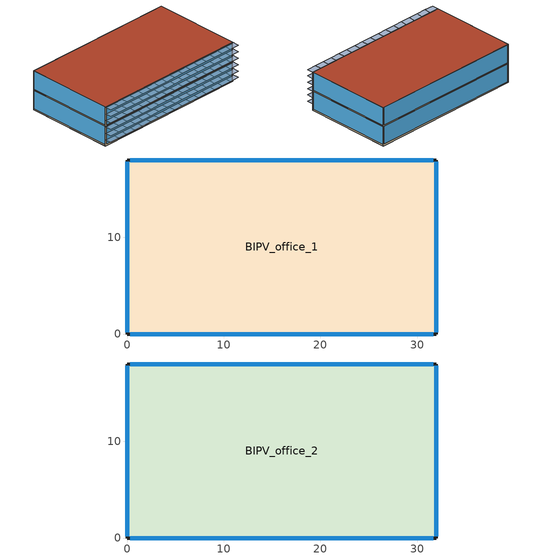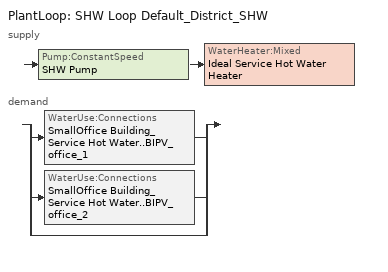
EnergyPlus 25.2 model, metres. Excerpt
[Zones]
BIPV_office_1
 floor ground (Generic Ground Slab): 32,18 32,0 0,0 0,18 z0
 wall outside (Generic Exterior Wall): 0,0 32,0 32,18 0,18 0,0 z0:4
 window (Generic Double Pane): 0.32,0 31.68,0 / 32,0.18 32,17.82 / 31.68,18 0.32,18 / 0,17.82 0,0.18 z0.29:3.96
BIPV_office_2
 floor to BIPV_office_1 (Generic Interior Floor): 32,18 32,0 0,0 0,18 z4
 wall outside (Generic Exterior Wall): 0,0 32,0 32,18 0,18 0,0 z4:8
 window (Generic Double Pane): 0.32,0 31.68,0 / 32,0.18 32,17.82 / 31.68,18 0.32,18 / 0,17.82 0,0.18 z4.29:7.96
 roof outside (Generic Roof): 0,18 0,0 32,0 32,18 z8
shading: 4,0 4,-1.33 6,-1.33 6,0 z6.67; 22,0 22,-1.33 24,-1.33 24,0 z6.67; 0,0 0,-1.33 2,-1.33 2,0 z1.33; 2,0 2,-1.33 4,-1.33 4,0 z4; 8,0 8,-1.33 10,-1.33 10,0 z1.33; 4,0 4,-1.33 6,-1.33 6,0 z4; 2,0 2,-1.33 4,-1.33 4,0 z5.33; 10,0 10,-1.33 12,-1.33 12,0 z2.67; 26,0 26,-1.33 28,-1.33 28,0 z6.67; 24,0 24,-1.33 26,-1.33 26,0 z6.67; 2,0 2,-1.33 4,-1.33 4,0 z2.67; 12,0 12,-1.33 14,-1.33 14,0 z4; 22,0 22,-1.33 24,-1.33 24,0 z4; 4,0 4,-1.33 6,-1.33 6,0 z1.33; 10,0 10,-1.33 12,-1.33 12,0 z5.33; 26,0 26,-1.33 28,-1.33 28,0 z5.33; 4,0 4,-1.33 6,-1.33 6,0 z2.67; 12,0 12,-1.33 14,-1.33 14,0 z2.67; 30,0 30,-1.33 32,-1.33 32,0 z4; 22,0 22,-1.33 24,-1.33 24,0 z5.33; 16,0 16,-1.33 18,-1.33 18,0 z4; 26,0 26,-1.33 28,-1.33 28,0 z4; 14,0 14,-1.33 16,-1.33 16,0 z5.33; 12,0 12,-1.33 14,-1.33 14,0 z6.67; 6,0 6,-1.33 8,-1.33 8,0 z6.67; 10,0 10,-1.33 12,-1.33 12,0 z1.33; 20,0 20,-1.33 22,-1.33 22,0 z8; 18,0 18,-1.33 20,-1.33 20,0 z8; 0,0 0,-1.33 2,-1.33 2,0 z5.33; 12,0 12,-1.33 14,-1.33 14,0 z1.33; 24,0 24,-1.33 26,-1.33 26,0 z8; 18,0 18,-1.33 20,-1.33 20,0 z6.67; 14,0 14,-1.33 16,-1.33 16,0 z8; 0,0 0,-1.33 2,-1.33 2,0 z2.67; 28,0 28,-1.33 30,-1.33 30,0 z4; 28,0 28,-1.33 30,-1.33 30,0 z5.33; 6,0 6,-1.33 8,-1.33 8,0 z8; 6,0 6,-1.33 8,-1.33 8,0 z5.33; 18,0 18,-1.33 20,-1.33 20,0 z1.33; 28,0 28,-1.33 30,-1.33 30,0 z1.33; 26,0 26,-1.33 28,-1.33 28,0 z2.67; 8,0 8,-1.33 10,-1.33 10,0 z8; 16,0 16,-1.33 18,-1.33 18,0 z5.33; 20,0 20,-1.33 22,-1.33 22,0 z6.67; 8,0 8,-1.33 10,-1.33 10,0 z4; 0,0 0,-1.33 2,-1.33 2,0 z6.67; 24,0 24,-1.33 26,-1.33 26,0 z1.33; 6,0 6,-1.33 8,-1.33 8,0 z4; 8,0 8,-1.33 10,-1.33 10,0 z6.67; 30,0 30,-1.33 32,-1.33 32,0 z6.67; 14,0 14,-1.33 16,-1.33 16,0 z4; 30,0 30,-1.33 32,-1.33 32,0 z8; 20,0 20,-1.33 22,-1.33 22,0 z4; 18,0 18,-1.33 20,-1.33 20,0 z2.67; 30,0 30,-1.33 32,-1.33 32,0 z2.67; 18,0 18,-1.33 20,-1.33 20,0 z5.33; 2,0 2,-1.33 4,-1.33 4,0 z8; 16,0 16,-1.33 18,-1.33 18,0 z1.33; 4,0 4,-1.33 6,-1.33 6,0 z5.33; 8,0 8,-1.33 10,-1.33 10,0 z2.67; 28,0 28,-1.33 30,-1.33 30,0 z2.67; 24,0 24,-1.33 26,-1.33 26,0 z2.67; 28,0 28,-1.33 30,-1.33 30,0 z6.67; 6,0 6,-1.33 8,-1.33 8,0 z2.67; 14,0 14,-1.33 16,-1.33 16,0 z2.67; 10,0 10,-1.33 12,-1.33 12,0 z8; 22,0 22,-1.33 24,-1.33 24,0 z2.67; 14,0 14,-1.33 16,-1.33 16,0 z6.67; 10,0 10,-1.33 12,-1.33 12,0 z4; 28,0 28,-1.33 30,-1.33 30,0 z8; 16,0 16,-1.33 18,-1.33 18,0 z8; 20,0 20,-1.33 22,-1.33 22,0 z1.33; 24,0 24,-1.33 26,-1.33 26,0 z5.33; 16,0 16,-1.33 18,-1.33 18,0 z2.67; 0,0 0,-1.33 2,-1.33 2,0 z8; 6,0 6,-1.33 8,-1.33 8,0 z1.33; 12,0 12,-1.33 14,-1.33 14,0 z5.33; 12,0 12,-1.33 14,-1.33 14,0 z8; 0,0 0,-1.33 2,-1.33 2,0 z4; 20,0 20,-1.33 22,-1.33 22,0 z5.33; 26,0 26,-1.33 28,-1.33 28,0 z8; 26,0 26,-1.33 28,-1.33 28,0 z1.33; 4,0 4,-1.33 6,-1.33 6,0 z8; 16,0 16,-1.33 18,-1.33 18,0 z6.67; 30,0 30,-1.33 32,-1.33 32,0 z5.33; 30,0 30,-1.33 32,-1.33 32,0 z1.33; 2,0 2,-1.33 4,-1.33 4,0 z1.33; 24,0 24,-1.33 26,-1.33 26,0 z4; 2,0 2,-1.33 4,-1.33 4,0 z6.67; 10,0 10,-1.33 12,-1.33 12,0 z6.67; 22,0 22,-1.33 24,-1.33 24,0 z8; 14,0 14,-1.33 16,-1.33 16,0 z1.33; 18,0 18,-1.33 20,-1.33 20,0 z4; 22,0 22,-1.33 24,-1.33 24,0 z1.33; 20,0 20,-1.33 22,-1.33 22,0 z2.67; 8,0 8,-1.33 10,-1.33 10,0 z5.33
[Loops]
PlantLoop 'SHW Loop Default_District_SHW'
 supply: Pump:ConstantSpeed 'SHW Pump' > WaterHeater:Mixed 'Ideal Service Hot Water Heater'
 demand: split
  | WaterUse:Connections 'SmallOffice Building_Service Hot Water..BIPV_office_1'
  | WaterUse:Connections 'SmallOffice Building_Service Hot Water..BIPV_office_2'
  | bypass
[Building]
unnamed: North Axis {deg}=0; Terrain=City; Solar Distribution=FullExteriorWithReflections
[Site:Location]
Site 1: Latitude {deg}=0; Longitude {deg}=0; Time Zone {hr}=0; Elevation {m}=0
[Site:WaterMainsTemperature]
Calculation Method=CorrelationFromWeatherFile
[SizingPeriod:DesignDay] Day of Month=21; Dry-Bulb Temperature Range Modifier Type=DefaultMultipliers; Humidity Condition Type=Wetbulb; Barometric Pressure {Pa}=100712; Rain Indicator=No; Snow Indicator=No; Daylight Saving Time Indicator=No; Solar Model Indicator=ASHRAEClearSky; Begin Environment Reset Mode=FullResetAtBeginEnvironment
Name | Month | Day Type | Maximum Dry-Bulb Temperature {C} | Daily Dry-Bulb Temperature Range {deltaC} | Wetbulb or DewPoint at Maximum Dry-Bulb {C} | Wind Speed {m/s} | Wind Direction {deg} | Sky Clearness
KWANGJU Cooling Design Day 0.4% Condns DB=>MWB | 8 | SummerDesignDay | 31.9964 | 7.2 | 25.4 | 2.3 | 235 | 1
KWANGJU Heating Design Day 99.6% Condns DB | 1 | WinterDesignDay | -5.9928 | 0 | -5.9928 | 2.7 | 348 | 0
[Material] Thermal Absorptance=0.9
Name | Roughness | Thickness {m} | Conductivity {W/m-K} | Density {kg/m3} | Specific Heat {J/kg-K} | Solar Absorptance | Visible Absorptance
Generic 50mm Insulation | MediumRough | 0.05 | 0.03 | 43 | 1210 | 0.7 | 0.7
Generic Acoustic Tile | MediumSmooth | 0.02 | 0.06 | 368 | 590 | 0.2 | 0.2
Generic Brick | MediumRough | 0.1 | 0.9 | 1920 | 790 | 0.65 | 0.65
Generic Ceiling Air Gap | Smooth | 0.1 | 0.556 | 1.28 | 1000 | 0.7 | 0.7
Generic Gypsum Board | MediumSmooth | 0.0127 | 0.16 | 800 | 1090 | 0.5 | 0.5
Generic HW Concrete | MediumRough | 0.2 | 1.95 | 2240 | 900 | 0.8 | 0.8
Generic LW Concrete | MediumRough | 0.1 | 0.53 | 1280 | 840 | 0.8 | 0.8
Generic Roof Membrane | MediumRough | 0.01 | 0.16 | 1120 | 1460 | 0.65 | 0.65
Generic Wall Air Gap | Smooth | 0.1 | 0.667 | 1.28 | 1000 | 0.7 | 0.7
[WindowMaterial:Gas]
Generic Window Air Gap: Gas Type=Air; Thickness {m}=0.0127
[WindowMaterial:Glazing] Optical Data Type=SpectralAverage; Thickness {m}=0.006; Infrared Transmittance at Normal Incidence=0; Front Side Infrared Hemispherical Emissivity=0.84; Conductivity {W/m-K}=1; Dirt Correction Factor for Solar and Visible Transmittance=1; Solar Diffusing=No
Name | Solar Transmittance at Normal Incidence | Front Side Solar Reflectance at Normal Incidence | Back Side Solar Reflectance at Normal Incidence | Visible Transmittance at Normal Incidence | Front Side Visible Reflectance at Normal Incidence | Back Side Visible Reflectance at Normal Incidence | Back Side Infrared Hemispherical Emissivity
Generic Clear Glass | 0.77 | 0.07 | 0.07 | 0.88 | 0.08 | 0.08 | 0.84
Generic Low-e Glass | 0.45 | 0.36 | 0.36 | 0.71 | 0.21 | 0.21 | 0.047
[Construction]
Generic Double Pane: Generic Low-e Glass, Generic Window Air Gap, Generic Clear Glass
Generic Exterior Wall: Generic Brick, Generic LW Concrete, Generic 50mm Insulation, Generic Wall Air Gap, Generic Gypsum Board
Generic Ground Slab: Generic 50mm Insulation, Generic HW Concrete
Generic Interior Floor: Generic Acoustic Tile, Generic Ceiling Air Gap, Generic LW Concrete
Generic Roof: Generic Roof Membrane, Generic 50mm Insulation, Generic LW Concrete, Generic Ceiling Air Gap, Generic Acoustic Tile
[Zone] Multiplier=1; Ceiling Height {m}=4; Volume {m3}=2304; Part of Total Floor Area=Yes
BIPV_office_1; BIPV_office_2
[Space] Volume {m3}=2304; Space Type=SmallOffice Building
Name | Zone
BIPV_office_1_Space | BIPV_office_1
BIPV_office_2_Space | BIPV_office_2
[SpaceList]
SmallOffice Building: BIPV_office_1_Space, BIPV_office_2_Space
[Lights]
SmallOffice Building_Lighting: Zone or ZoneList or Space or SpaceList=SmallOffice Building; Schedule=SmallOffice Building_Lighting Schedule; Design Level Calculation Method=Watts/Area; Watts per Floor Area {W/m2}=6.89585; Return Air Fraction=0.4; Fraction Radiant=0.4; Fraction Visible=0.2; Fraction Replaceable=1
[People]
SmallOffice Building_People: Zone or ZoneList or Space or SpaceList=SmallOffice Building; Number of People Schedule=SmallOffice Building_People_Occ Schedule; Number of People Calculation Method=People/Area; People per Floor Area {person/m2}=0.0791972; Fraction Radiant=0.3; Activity Level Schedule=SmallOffice Building_People_Act Schedule
[ElectricEquipment]
SmallOffice Building_Electric Equipment: Zone or ZoneList or Space or SpaceList=SmallOffice Building; Schedule=SmallOffice Building_Electric Equipment Schedule; Design Level Calculation Method=Watts/Area; Watts per Floor Area {W/m2}=6.50019; Fraction Latent=0; Fraction Radiant=0.5; Fraction Lost=0
[ZoneInfiltration:DesignFlowRate]
SmallOffice Building_Infiltration: Zone or ZoneList or Space or SpaceList=SmallOffice Building; Schedule=SmallOffice Building_Infiltration Schedule; Design Flow Rate Calculation Method=Flow/ExteriorArea; Flow Rate per Exterior Surface Area {m3/s-m2}=0.000568961; Constant Term Coefficient=1; Temperature Term Coefficient=0; Velocity Term Coefficient=0; Density Basis=Outdoor
[ZoneControl:Thermostat] Temperature Difference Between Cutout And Setpoint {deltaC}=0
Name | Zone or ZoneList | Control Type Schedule | Control 1
BIPV_office_1 Thermostat | BIPV_office_1 | BIPV_office_1 Thermostat Schedule | SmallOffice Building_Setpoint..BIPV_office_1
BIPV_office_2 Thermostat | BIPV_office_2 | BIPV_office_2 Thermostat Schedule | SmallOffice Building_Setpoint..BIPV_office_2
[ThermostatSetpoint:DualSetpoint] Heating Setpoint Temperature Schedule=SmallOffice Building_Setpoint_HtgSetp Schedule; Cooling Setpoint Temperature Schedule=SmallOffice Building_Setpoint_ClgSetp Schedule
SmallOffice Building_Setpoint..BIPV_office_1; SmallOffice Building_Setpoint..BIPV_office_2
[ZoneHVAC:IdealLoadsAirSystem] Maximum Heating Supply Air Temperature {C}=50; Minimum Cooling Supply Air Temperature {C}=13; Heating Limit=LimitCapacity; Maximum Sensible Heating Capacity {W}=Autosize; Cooling Limit=LimitFlowRateAndCapacity; Maximum Cooling Air Flow Rate {m3/s}=Autosize; Maximum Total Cooling Capacity {W}=Autosize; Dehumidification Control Type=None; Design Specification Outdoor Air Object=SmallOffice Building_Ventilation; Demand Controlled Ventilation Type=None; Outdoor Air Economizer Type=DifferentialDryBulb; Sensible Heat Recovery Effectiveness=0; Latent Heat Recovery Effectiveness=0
BIPV_office_1 Ideal Loads Air System; BIPV_office_2 Ideal Loads Air System
[DesignSpecification:OutdoorAir]
SmallOffice Building_Ventilation: Outdoor Air Method=Sum; Outdoor Air Flow per Person {m3/s-person}=0.00156214; Outdoor Air Flow per Zone Floor Area {m3/s-m2}=0.000352479; Outdoor Air Flow per Zone {m3/s}=0; Outdoor Air Flow Air Changes per Hour {1/hr}=0
[Zone equipment]
BIPV_office_1: BIPV_office_1 Ideal Loads Air System
BIPV_office_2: BIPV_office_2 Ideal Loads Air System
[Sizing:Zone] Zone Cooling Design Supply Air Temperature Input Method=SupplyAirTemperature; Zone Cooling Design Supply Air Temperature {C}=14; Zone Cooling Design Supply Air Temperature Difference {deltaC}=11.11; Zone Heating Design Supply Air Temperature Input Method=SupplyAirTemperature; Zone Heating Design Supply Air Temperature {C}=40; Zone Heating Design Supply Air Temperature Difference {deltaC}=11.11; Zone Cooling Design Supply Air Humidity Ratio {kgWater/kgDryAir}=0.0085; Zone Heating Design Supply Air Humidity Ratio {kgWater/kgDryAir}=0.008; Design Specification Outdoor Air Object=SmallOffice Building_Ventilation; Cooling Design Air Flow Method=DesignDay; Cooling Design Air Flow Rate {m3/s}=0; Cooling Minimum Air Flow per Zone Floor Area {m3/s-m2}=0.000762; Cooling Minimum Air Flow {m3/s}=0; Cooling Minimum Air Flow Fraction=0; Heating Design Air Flow Method=DesignDay; Heating Design Air Flow Rate {m3/s}=0; Heating Maximum Air Flow per Zone Floor Area {m3/s-m2}=0.002032; Heating Maximum Air Flow {m3/s}=0.141576; Heating Maximum Air Flow Fraction=0.3; Account for Dedicated Outdoor Air System=No; Zone Load Sizing Method=Sensible Load Only No Latent Load; Zone Latent Cooling Design Supply Air Humidity Ratio Input Method=HumidityRatioDifference; Zone Cooling Design Supply Air Humidity Ratio Difference {kgWater/kgDryAir}=0.005; Zone Latent Heating Design Supply Air Humidity Ratio Input Method=HumidityRatioDifference; Zone Humidification Design Supply Air Humidity Ratio Difference {kgWater/kgDryAir}=0.005; Type of Space Sum to Use=Coincident
BIPV_office_1; BIPV_office_2
[PlantLoop]
SHW Loop Default_District_SHW: Fluid Type=Water; Plant Equipment Operation Scheme=SHW Loop Default_District_SHW Operation Schemes; Maximum Loop Temperature {C}=60; Minimum Loop Temperature {C}=10; Maximum Loop Flow Rate {m3/s}=Autosize; Minimum Loop Flow Rate {m3/s}=0; Plant Loop Volume {m3}=Autocalculate; Load Distribution Scheme=Optimal; Plant Loop Demand Calculation Scheme=SingleSetpoint; Common Pipe Simulation=None
[Sizing:Plant]
SHW Loop Default_District_SHW: Loop Type=Heating; Design Loop Exit Temperature {C}=60; Loop Design Temperature Difference {deltaC}=5; Sizing Option=NonCoincident; Zone Timesteps in Averaging Window=1; Coincident Sizing Factor Mode=None
[Pump:ConstantSpeed]
SHW Pump: Design Flow Rate {m3/s}=Autosize; Design Pump Head {Pa}=29891; Design Power Consumption {W}=Autosize; Motor Efficiency=0.9; Fraction of Motor Inefficiencies to Fluid Stream=0; Pump Control Type=Intermittent; Design Power Sizing Method=PowerPerFlowPerPressure; Design Electric Power per Unit Flow Rate {W/(m3/s)}=348701.1; Design Shaft Power per Unit Flow Rate per Unit Head {W-s/m3-Pa}=1.28205
[WaterHeater:Mixed]
Ideal Service Hot Water Heater: Tank Volume {m3}=0; Setpoint Temperature Schedule=Schedule Ruleset 2; Deadband Temperature Difference {deltaC}=2; Maximum Temperature Limit {C}=82.22; Heater Control Type=Modulate; Heater Maximum Capacity {W}=1000000; Heater Ignition Minimum Flow Rate {m3/s}=0; Heater Ignition Delay {s}=0; Heater Fuel Type=DistrictHeatingWater; Heater Thermal Efficiency=1; Off Cycle Parasitic Fuel Consumption Rate {W}=20; Off Cycle Parasitic Fuel Type=DistrictHeatingWater; Off Cycle Parasitic Heat Fraction to Tank=0.8; On Cycle Parasitic Fuel Consumption Rate {W}=0; On Cycle Parasitic Fuel Type=DistrictHeatingWater; On Cycle Parasitic Heat Fraction to Tank=0; Ambient Temperature Indicator=Schedule; Ambient Temperature Schedule=22C Ambient Condition; Off Cycle Loss Coefficient to Ambient Temperature {W/K}=0; Off Cycle Loss Fraction to Zone=1; On Cycle Loss Coefficient to Ambient Temperature {W/K}=0; On Cycle Loss Fraction to Zone=1; Use Side Effectiveness=1; Source Side Effectiveness=1; Use Side Design Flow Rate {m3/s}=Autosize; Source Side Design Flow Rate {m3/s}=Autosize; Indirect Water Heating Recovery Time {hr}=1.5; Source Side Flow Control Mode=IndirectHeatPrimarySetpoint
[WaterHeater:Sizing]
Ideal Service Hot Water Heater: Design Mode=PeakDraw; Time Storage Can Meet Peak Draw {hr}=0.538503; Time for Tank Recovery {hr}=0; Nominal Tank Volume for Autosizing Plant Connections {m3}=1
[WaterUse:Connections] Hot Water Supply Temperature Schedule=60.0C Hot Water; Drain Water Heat Exchanger Type=None; Drain Water Heat Exchanger Destination=Plant
Name | Water Use Equipment Name 1
SmallOffice Building_Service Hot Water..BIPV_office_1 | SmallOffice Building_Service Hot Water..BIPV_office_1
SmallOffice Building_Service Hot Water..BIPV_office_2 | SmallOffice Building_Service Hot Water..BIPV_office_2
[WaterUse:Equipment] Peak Flow Rate {m3/s}=7.14425e-08; Flow Rate Fraction Schedule=SmallOffice Building_Service Hot Water Schedule; Target Temperature Schedule=60.0C Hot Water; Sensible Fraction Schedule=0 Hot Water Sensible Fraction; Latent Fraction Schedule=0.05 Hot Water Latent Fraction
SmallOffice Building_Service Hot Water..BIPV_office_1; SmallOffice Building_Service Hot Water..BIPV_office_2
[PlantEquipmentOperationSchemes]
SHW Loop Default_District_SHW Operation Schemes: Control Scheme Object Type 1=PlantEquipmentOperation:HeatingLoad; Control Scheme Name 1=SHW Loop Default_District_SHW Heating Operation Scheme; Control Scheme Schedule Name 1=Always On Discrete
[PlantEquipmentOperation:HeatingLoad]
SHW Loop Default_District_SHW Heating Operation Scheme: Load Range Lower Limit 1 {W}=0; Load Range Upper Limit 1 {W}=1000000000; Range Equipment List Name 1=SHW Loop Default_District_SHW Heating Equipment List
[PlantEquipmentList]
SHW Loop Default_District_SHW Heating Equipment List: WaterHeater:Mixed, Ideal Service Hot Water Heater
[SetpointManager:Scheduled]
Setpoint Manager Scheduled 1: Control Variable=Temperature; Schedule=60.0C Hot Water
[PhotovoltaicPerformance:EquivalentOne-Diode]
Shinsung_SolarSkin_250W_Performance: Cell type=CrystallineSilicon; Number of Cells in Series=66; Active Area {m2}=2.186184; Transmittance Absorptance Product=0.85; Semiconductor Bandgap {eV}=1.12; Shunt Resistance {ohms}=500; Short Circuit Current {A}=6.91; Open Circuit Voltage {V}=45.9; Reference Temperature {C}=25; Reference Insolation {W/m2}=1000; Module Current at Maximum Power {A}=6.33; Module Voltage at Maximum Power {V}=39.5; Temperature Coefficient of Short Circuit Current {A/K}=0.004146; Temperature Coefficient of Open Circuit Voltage {V/K}=-0.1377; Nominal Operating Cell Temperature Test Ambient Temperature {C}=20; Nominal Operating Cell Temperature Test Cell Temperature {C}=45; Nominal Operating Cell Temperature Test Insolation {W/m2}=800; Module Heat Loss Coefficient {W/m2-K}=80; Total Heat Capacity {J/m2-K}=50000
[Generator:Photovoltaic] Performance Object=Shinsung_SolarSkin_250W_Performance; Heat Transfer Integration Mode=Decoupled; Parallel Modules (Area scaling factor)=1.219781; Series Modules=1
Name | Surface
PV_3_90_01 | Shade_3_90_01
PV_3_90_02 | Shade_3_90_02
PV_3_90_03 | Shade_3_90_03
PV_1_90_04 | Shade_1_90_04
PV_1_90_05 | Shade_1_90_05
PV_2_90_06 | Shade_2_90_06
PV_5_90_07 | Shade_5_90_07
PV_6_90_08 | Shade_6_90_08
PV_5_90_09 | Shade_5_90_09
PV_6_90_10 | Shade_6_90_10
PV_4_90_11 | Shade_4_90_11
PV_1_90_12 | Shade_1_90_12
PV_3_90_13 | Shade_3_90_13
PV_1_90_14 | Shade_1_90_14
PV_4_90_15 | Shade_4_90_15
PV_5_90_16 | Shade_5_90_16
PV_5_90_17 | Shade_5_90_17
PV_5_90_18 | Shade_5_90_18
PV_2_90_19 | Shade_2_90_19
PV_2_90_20 | Shade_2_90_20
PV_2_90_21 | Shade_2_90_21
PV_1_90_22 | Shade_1_90_22
PV_3_90_23 | Shade_3_90_23
PV_6_90_24 | Shade_6_90_24
PV_3_90_25 | Shade_3_90_25
PV_4_90_26 | Shade_4_90_26
PV_5_90_27 | Shade_5_90_27
PV_3_90_28 | Shade_3_90_28
PV_6_90_29 | Shade_6_90_29
PV_6_90_30 | Shade_6_90_30
PV_1_90_31 | Shade_1_90_31
PV_4_90_32 | Shade_4_90_32
PV_4_90_33 | Shade_4_90_33
PV_6_90_34 | Shade_6_90_34
PV_3_90_35 | Shade_3_90_35
PV_6_90_36 | Shade_6_90_36
PV_1_90_37 | Shade_1_90_37
PV_1_90_38 | Shade_1_90_38
PV_1_90_39 | Shade_1_90_39
PV_3_90_40 | Shade_3_90_40
PV_6_90_41 | Shade_6_90_41
PV_4_90_42 | Shade_4_90_42
PV_3_90_43 | Shade_3_90_43
PV_2_90_44 | Shade_2_90_44
PV_6_90_45 | Shade_6_90_45
PV_1_90_46 | Shade_1_90_46
PV_2_90_47 | Shade_2_90_47
PV_3_90_48 | Shade_3_90_48
PV_1_90_49 | Shade_1_90_49
PV_6_90_50 | Shade_6_90_50
PV_4_90_51 | Shade_4_90_51
PV_2_90_52 | Shade_2_90_52
PV_2_90_53 | Shade_2_90_53
PV_2_90_54 | Shade_2_90_54
PV_5_90_55 | Shade_5_90_55
PV_5_90_56 | Shade_5_90_56
PV_6_90_57 | Shade_6_90_57
PV_1_90_58 | Shade_1_90_58
PV_6_90_59 | Shade_6_90_59
PV_2_90_60 | Shade_2_90_60
PV_2_90_61 | Shade_2_90_61
PV_5_90_62 | Shade_5_90_62
PV_4_90_63 | Shade_4_90_63
PV_2_90_64 | Shade_2_90_64
PV_4_90_65 | Shade_4_90_65
PV_1_90_66 | Shade_1_90_66
PV_3_90_67 | Shade_3_90_67
PV_5_90_68 | Shade_5_90_68
PV_6_90_69 | Shade_6_90_69
PV_3_90_70 | Shade_3_90_70
PV_4_90_71 | Shade_4_90_71
PV_4_90_72 | Shade_4_90_72
PV_2_90_73 | Shade_2_90_73
PV_6_90_74 | Shade_6_90_74
PV_3_90_75 | Shade_3_90_75
PV_5_90_76 | Shade_5_90_76
PV_2_90_77 | Shade_2_90_77
PV_6_90_78 | Shade_6_90_78
PV_1_90_79 | Shade_1_90_79
PV_5_90_80 | Shade_5_90_80
PV_2_90_81 | Shade_2_90_81
PV_4_90_82 | Shade_4_90_82
PV_4_90_83 | Shade_4_90_83
PV_3_90_84 | Shade_3_90_84
PV_1_90_85 | Shade_1_90_85
PV_5_90_86 | Shade_5_90_86
PV_4_90_87 | Shade_4_90_87
PV_5_90_88 | Shade_5_90_88
PV_5_90_89 | Shade_5_90_89
PV_3_90_90 | Shade_3_90_90
PV_1_90_91 | Shade_1_90_91
PV_4_90_92 | Shade_4_90_92
PV_2_90_93 | Shade_2_90_93
PV_6_90_94 | Shade_6_90_94
PV_4_90_95 | Shade_4_90_95
PV_5_90_96 | Shade_5_90_96
[ElectricLoadCenter:Generators]
BIPV Generators: PV_3_90_01, 305, AvailSched_BIPV_A90, PV_3_90_02, 305, AvailSched_BIPV_A90, PV_3_90_03, 305, AvailSched_BIPV_A90, PV_1_90_04, 305, AvailSched_BIPV_A90, PV_1_90_05, 305, AvailSched_BIPV_A90, PV_2_90_06, 305, AvailSched_BIPV_A90, PV_5_90_07, 305, AvailSched_BIPV_A90, PV_6_90_08, 305, AvailSched_BIPV_A90, PV_5_90_09, 305, AvailSched_BIPV_A90, PV_6_90_10, 305, AvailSched_BIPV_A90, PV_4_90_11, 305, AvailSched_BIPV_A90, PV_1_90_12, 305, AvailSched_BIPV_A90, PV_3_90_13, 305, AvailSched_BIPV_A90, PV_1_90_14, 305, AvailSched_BIPV_A90, PV_4_90_15, 305, AvailSched_BIPV_A90, PV_5_90_16, 305, AvailSched_BIPV_A90, PV_5_90_17, 305, AvailSched_BIPV_A90, PV_5_90_18, 305, AvailSched_BIPV_A90, PV_2_90_19, 305, AvailSched_BIPV_A90, PV_2_90_20, 305, AvailSched_BIPV_A90, PV_2_90_21, 305, AvailSched_BIPV_A90, PV_1_90_22, 305, AvailSched_BIPV_A90, PV_3_90_23, 305, AvailSched_BIPV_A90, PV_6_90_24, 305, AvailSched_BIPV_A90, PV_3_90_25, 305, AvailSched_BIPV_A90, PV_4_90_26, 305, AvailSched_BIPV_A90, PV_5_90_27, 305, AvailSched_BIPV_A90, PV_3_90_28, 305, AvailSched_BIPV_A90, PV_6_90_29, 305, AvailSched_BIPV_A90, PV_6_90_30, 305, AvailSched_BIPV_A90, PV_1_90_31, 305, AvailSched_BIPV_A90, PV_4_90_32, 305, AvailSched_BIPV_A90, PV_4_90_33, 305, AvailSched_BIPV_A90, PV_6_90_34, 305, AvailSched_BIPV_A90, PV_3_90_35, 305, AvailSched_BIPV_A90, PV_6_90_36, 305, AvailSched_BIPV_A90, PV_1_90_37, 305, AvailSched_BIPV_A90, PV_1_90_38, 305, AvailSched_BIPV_A90, PV_1_90_39, 305, AvailSched_BIPV_A90, PV_3_90_40, 305, AvailSched_BIPV_A90, PV_6_90_41, 305, AvailSched_BIPV_A90, PV_4_90_42, 305, AvailSched_BIPV_A90, PV_3_90_43, 305, AvailSched_BIPV_A90, PV_2_90_44, 305, AvailSched_BIPV_A90, PV_6_90_45, 305, AvailSched_BIPV_A90, PV_1_90_46, 305, AvailSched_BIPV_A90, PV_2_90_47, 305, AvailSched_BIPV_A90, PV_3_90_48, 305, AvailSched_BIPV_A90, PV_1_90_49, 305, AvailSched_BIPV_A90, PV_6_90_50, 305, AvailSched_BIPV_A90, PV_4_90_51, 305, AvailSched_BIPV_A90, PV_2_90_52, 305, AvailSched_BIPV_A90, PV_2_90_53, 305, AvailSched_BIPV_A90, PV_2_90_54, 305, AvailSched_BIPV_A90, PV_5_90_55, 305, AvailSched_BIPV_A90, PV_5_90_56, 305, AvailSched_BIPV_A90, PV_6_90_57, 305, AvailSched_BIPV_A90, PV_1_90_58, 305, AvailSched_BIPV_A90, PV_6_90_59, 305, AvailSched_BIPV_A90, PV_2_90_60, 305, AvailSched_BIPV_A90, PV_2_90_61, 305, AvailSched_BIPV_A90, PV_5_90_62, 305, AvailSched_BIPV_A90, PV_4_90_63, 305, AvailSched_BIPV_A90, PV_2_90_64, 305, AvailSched_BIPV_A90, PV_4_90_65, 305, AvailSched_BIPV_A90, PV_1_90_66, 305, AvailSched_BIPV_A90, PV_3_90_67, 305, AvailSched_BIPV_A90, PV_5_90_68, 305, AvailSched_BIPV_A90, PV_6_90_69, 305, AvailSched_BIPV_A90, PV_3_90_70, 305, AvailSched_BIPV_A90, PV_4_90_71, 305, AvailSched_BIPV_A90, PV_4_90_72, 305, AvailSched_BIPV_A90, PV_2_90_73, 305, AvailSched_BIPV_A90, PV_6_90_74, 305, AvailSched_BIPV_A90, PV_3_90_75, 305, AvailSched_BIPV_A90, PV_5_90_76, 305, AvailSched_BIPV_A90, PV_2_90_77, 305, AvailSched_BIPV_A90, PV_6_90_78, 305, AvailSched_BIPV_A90, PV_1_90_79, 305, AvailSched_BIPV_A90, PV_5_90_80, 305, AvailSched_BIPV_A90, PV_2_90_81, 305, AvailSched_BIPV_A90, PV_4_90_82, 305, AvailSched_BIPV_A90, PV_4_90_83, 305, AvailSched_BIPV_A90, PV_3_90_84, 305, AvailSched_BIPV_A90, PV_1_90_85, 305, AvailSched_BIPV_A90, PV_5_90_86, 305, AvailSched_BIPV_A90, PV_4_90_87, 305, AvailSched_BIPV_A90, PV_5_90_88, 305, AvailSched_BIPV_A90, PV_5_90_89, 305, AvailSched_BIPV_A90, PV_3_90_90, 305, AvailSched_BIPV_A90, PV_1_90_91, 305, AvailSched_BIPV_A90, PV_4_90_92, 305, AvailSched_BIPV_A90, PV_2_90_93, 305, AvailSched_BIPV_A90, PV_6_90_94, 305, AvailSched_BIPV_A90, PV_4_90_95, 305, AvailSched_BIPV_A90, PV_5_90_96, 305, AvailSched_BIPV_A90
[ElectricLoadCenter:Inverter:Simple]
Main_Inverter: Radiative Fraction=0; Efficiency=0.96
[ElectricLoadCenter:Distribution]
BIPV Load Center: Generator List=BIPV Generators; Generator Operation Scheme Type=Baseload; Demand Limit Scheme Purchased Electric Demand Limit {W}=0; Electrical Buss Type=DirectCurrentWithInverter; Inverter=Main_Inverter
[Schedule:Day:Interval]
SmallOffice Building_Lighting Schedule_Sunday: No, 24:00, 0.18
{c440abd0-19fc-4921-b0c1-9fd437296007}; {f4e327ad-1994-4b4d-a71c-9f32c2085c4a}: No, 05:00, 0.18, 06:00, 0.23, 07:00, 0.178641, 08:00, 0.326215, 12:00, 0.699031, 13:00, 0.621361, 17:00, 0.699031, 18:00, 0.473788, 20:00, 0.326215, 22:00, 0.248544, 23:00, 0.178641, 24:00, 0.18
{121c2cd4-9efc-419d-a1b5-edc709e1470b}; {467d23ee-cd55-4795-ba4b-5def8b550d4d}; {54e4dbbb-3688-41ff-972d-d9727d1ac512}; SmallOffice Building_Infiltration Schedule_Sunday; {5370f632-8955-48dc-8243-0ff2ab689d21}: No, 24:00, 1
{69f4f100-fb43-4749-b8cd-35e2799d86f1}; SmallOffice Building_People_Occ Schedule_Sunday; {2b742336-5af5-4d0e-9187-ec413530571c}; {25af9045-f5f6-44f3-98c1-2c381799321d}; {acae0911-bc1e-446d-b8b4-c0da1b6f61f3}; Schedule Day 1; SmallOffice Building_Service Hot Water Schedule_Sunday; {174fe66a-11ad-4f1c-a9c0-89dda8899e62}: No, 24:00, 0
{badee568-e5a9-4c4c-8e5d-249c4b60535e}: No, 06:00, 0, 07:00, 0.11, 08:00, 0.21, 12:00, 1, 13:00, 0.53, 17:00, 1, 18:00, 0.32, 22:00, 0.11, 23:00, 0.05, 24:00, 0
SmallOffice Building_People_Act Schedule_Sunday; {66ac6a5e-af23-4a56-bfb6-ee92a49ab4ad}; {cb24afc9-86b8-4b5b-b24a-a62e9d7566e5}; {16b9dd00-9325-4b14-85ed-05d1ab8b9c3a}: No, 24:00, 120
SmallOffice Building_Electric Equipment Schedule_Sunday: No, 24:00, 0.163791
{1e495b39-ce5d-4d68-8a00-19ce15a1fb18}; {6090f864-eb49-4561-b316-32e923b2c8ec}: No, 06:00, 0.409478, 08:00, 0.479753, 12:00, 0.959505, 13:00, 0.901935, 17:00, 0.959505, 18:00, 0.479753, 23:00, 0.191901, 24:00, 0.163791
SmallOffice Building_Setpoint_HtgSetp Schedule_Sunday; {5832e565-f260-4ccb-902c-8ae9f5a86973}; {fba14092-00e8-434f-add5-77b68a9adaff}: No, 24:00, 15.56
{0bbde62b-160a-46ff-87f0-0b6cbdfc300a}: No, 06:00, 15.56, 19:00, 21.11, 24:00, 15.56
{3db53bec-8502-4e50-8986-7d680819bc3b}: No, 24:00, 21.11
SmallOffice Building_Setpoint_ClgSetp Schedule_Sunday; {4eaebea0-3f8f-46e7-809d-2f8d126b914c}; {e92dc219-477a-4ce9-b1d5-b005533b75f4}: No, 24:00, 29.44
{e9790e37-3b3b-42cf-82c1-18e6ddd9fb4b}: No, 06:00, 29.44, 18:00, 23.89, 24:00, 29.44
{7b09cd07-3853-41a2-beb7-1b5d5c29a2b4}: No, 24:00, 23.89
Schedule Day 2: No, 24:00, 0.05
Schedule Day 3; Schedule Day 5: No, 24:00, 60
Schedule Day 6: No, 24:00, 22
{18727eae-bd98-42de-ab7c-5e5205bcc4ea}; {44312c4c-33e7-4ea1-a672-f2b54281812c}: No, 07:00, 1, 19:00, 0.25, 24:00, 1
{5121a713-20a7-49f5-806d-3e5b23a54903}; {bf15af46-f254-4048-9017-cf76f160355d}; {d88e77a3-3547-45c2-b206-675e6c3e114c}: No, 07:00, 0, 08:00, 0.27, 09:00, 0.55, 11:00, 0.64, 12:00, 0.82, 13:00, 1, 14:00, 0.91, 16:00, 0.55, 17:00, 0.73, 19:00, 0.37, 20:00, 0.18, 21:00, 0.27, 22:00, 0.09, 24:00, 0
{577fb175-7519-42fa-ad59-ddab9ef144db}; {613630bf-af32-4e64-bc5e-0a6bccfb14fa}: No, 07:00, 1, 18:00, 0.25, 24:00, 1
[Schedule:Week:Daily]
SmallOffice Building_Lighting Schedule Week Rule - Jan1-Dec31: SmallOffice Building_Lighting Schedule_Sunday, {c440abd0-19fc-4921-b0c1-9fd437296007}, {c440abd0-19fc-4921-b0c1-9fd437296007}, {c440abd0-19fc-4921-b0c1-9fd437296007}, {c440abd0-19fc-4921-b0c1-9fd437296007}, {c440abd0-19fc-4921-b0c1-9fd437296007}, SmallOffice Building_Lighting Schedule_Sunday, {f4e327ad-1994-4b4d-a71c-9f32c2085c4a}, {121c2cd4-9efc-419d-a1b5-edc709e1470b}, {69f4f100-fb43-4749-b8cd-35e2799d86f1}, SmallOffice Building_Lighting Schedule_Sunday, SmallOffice Building_Lighting Schedule_Sunday
SmallOffice Building_People_Occ Schedule Week Rule - Jan1-Dec31: SmallOffice Building_People_Occ Schedule_Sunday, {badee568-e5a9-4c4c-8e5d-249c4b60535e}, {badee568-e5a9-4c4c-8e5d-249c4b60535e}, {badee568-e5a9-4c4c-8e5d-249c4b60535e}, {badee568-e5a9-4c4c-8e5d-249c4b60535e}, {badee568-e5a9-4c4c-8e5d-249c4b60535e}, SmallOffice Building_People_Occ Schedule_Sunday, {25af9045-f5f6-44f3-98c1-2c381799321d}, {467d23ee-cd55-4795-ba4b-5def8b550d4d}, {2b742336-5af5-4d0e-9187-ec413530571c}, SmallOffice Building_People_Occ Schedule_Sunday, SmallOffice Building_People_Occ Schedule_Sunday
SmallOffice Building_People_Act Schedule Week Rule - Jan1-Dec31: SmallOffice Building_People_Act Schedule_Sunday, SmallOffice Building_People_Act Schedule_Sunday, SmallOffice Building_People_Act Schedule_Sunday, SmallOffice Building_People_Act Schedule_Sunday, SmallOffice Building_People_Act Schedule_Sunday, SmallOffice Building_People_Act Schedule_Sunday, SmallOffice Building_People_Act Schedule_Sunday, {16b9dd00-9325-4b14-85ed-05d1ab8b9c3a}, {66ac6a5e-af23-4a56-bfb6-ee92a49ab4ad}, {cb24afc9-86b8-4b5b-b24a-a62e9d7566e5}, SmallOffice Building_People_Act Schedule_Sunday, SmallOffice Building_People_Act Schedule_Sunday
SmallOffice Building_Electric Equipment Schedule Week Rule - Jan1-Dec31: SmallOffice Building_Electric Equipment Schedule_Sunday, {1e495b39-ce5d-4d68-8a00-19ce15a1fb18}, {1e495b39-ce5d-4d68-8a00-19ce15a1fb18}, {1e495b39-ce5d-4d68-8a00-19ce15a1fb18}, {1e495b39-ce5d-4d68-8a00-19ce15a1fb18}, {1e495b39-ce5d-4d68-8a00-19ce15a1fb18}, SmallOffice Building_Electric Equipment Schedule_Sunday, {6090f864-eb49-4561-b316-32e923b2c8ec}, {54e4dbbb-3688-41ff-972d-d9727d1ac512}, {acae0911-bc1e-446d-b8b4-c0da1b6f61f3}, SmallOffice Building_Electric Equipment Schedule_Sunday, SmallOffice Building_Electric Equipment Schedule_Sunday
SmallOffice Building_Setpoint_HtgSetp Schedule Week Rule - Jan1-Dec31: SmallOffice Building_Setpoint_HtgSetp Schedule_Sunday, {0bbde62b-160a-46ff-87f0-0b6cbdfc300a}, {0bbde62b-160a-46ff-87f0-0b6cbdfc300a}, {0bbde62b-160a-46ff-87f0-0b6cbdfc300a}, {0bbde62b-160a-46ff-87f0-0b6cbdfc300a}, {0bbde62b-160a-46ff-87f0-0b6cbdfc300a}, SmallOffice Building_Setpoint_HtgSetp Schedule_Sunday, {fba14092-00e8-434f-add5-77b68a9adaff}, {5832e565-f260-4ccb-902c-8ae9f5a86973}, {3db53bec-8502-4e50-8986-7d680819bc3b}, SmallOffice Building_Setpoint_HtgSetp Schedule_Sunday, SmallOffice Building_Setpoint_HtgSetp Schedule_Sunday
SmallOffice Building_Setpoint_ClgSetp Schedule Week Rule - Jan1-Dec31: SmallOffice Building_Setpoint_ClgSetp Schedule_Sunday, {e9790e37-3b3b-42cf-82c1-18e6ddd9fb4b}, {e9790e37-3b3b-42cf-82c1-18e6ddd9fb4b}, {e9790e37-3b3b-42cf-82c1-18e6ddd9fb4b}, {e9790e37-3b3b-42cf-82c1-18e6ddd9fb4b}, {e9790e37-3b3b-42cf-82c1-18e6ddd9fb4b}, SmallOffice Building_Setpoint_ClgSetp Schedule_Sunday, {e92dc219-477a-4ce9-b1d5-b005533b75f4}, {7b09cd07-3853-41a2-beb7-1b5d5c29a2b4}, {4eaebea0-3f8f-46e7-809d-2f8d126b914c}, SmallOffice Building_Setpoint_ClgSetp Schedule_Sunday, SmallOffice Building_Setpoint_ClgSetp Schedule_Sunday
0 Hot Water Sensible Fraction Week Rule - Jan1-Dec31: Schedule Day 1, Schedule Day 1, Schedule Day 1, Schedule Day 1, Schedule Day 1, Schedule Day 1, Schedule Day 1, Schedule Day 1, Schedule Day 1, Schedule Day 1, Schedule Day 1, Schedule Day 1
0.05 Hot Water Latent Fraction Week Rule - Jan1-Dec31: Schedule Day 2, Schedule Day 2, Schedule Day 2, Schedule Day 2, Schedule Day 2, Schedule Day 2, Schedule Day 2, Schedule Day 2, Schedule Day 2, Schedule Day 2, Schedule Day 2, Schedule Day 2
22C Ambient Condition Week Rule - Jan1-Dec31: Schedule Day 6, Schedule Day 6, Schedule Day 6, Schedule Day 6, Schedule Day 6, Schedule Day 6, Schedule Day 6, Schedule Day 6, Schedule Day 6, Schedule Day 6, Schedule Day 6, Schedule Day 6
60.0C Hot Water Week Rule - Jan1-Dec31: Schedule Day 3, Schedule Day 3, Schedule Day 3, Schedule Day 3, Schedule Day 3, Schedule Day 3, Schedule Day 3, Schedule Day 3, Schedule Day 3, Schedule Day 3, Schedule Day 3, Schedule Day 3
Schedule Ruleset 2 Week Rule - Jan1-Dec31: Schedule Day 5, Schedule Day 5, Schedule Day 5, Schedule Day 5, Schedule Day 5, Schedule Day 5, Schedule Day 5, Schedule Day 5, Schedule Day 5, Schedule Day 5, Schedule Day 5, Schedule Day 5
SmallOffice Building_Infiltration Schedule Week Rule - Jan1-Dec31: SmallOffice Building_Infiltration Schedule_Sunday, {44312c4c-33e7-4ea1-a672-f2b54281812c}, {44312c4c-33e7-4ea1-a672-f2b54281812c}, {44312c4c-33e7-4ea1-a672-f2b54281812c}, {44312c4c-33e7-4ea1-a672-f2b54281812c}, {44312c4c-33e7-4ea1-a672-f2b54281812c}, {577fb175-7519-42fa-ad59-ddab9ef144db}, {5370f632-8955-48dc-8243-0ff2ab689d21}, {18727eae-bd98-42de-ab7c-5e5205bcc4ea}, {613630bf-af32-4e64-bc5e-0a6bccfb14fa}, SmallOffice Building_Infiltration Schedule_Sunday, SmallOffice Building_Infiltration Schedule_Sunday
SmallOffice Building_Service Hot Water Schedule Week Rule - Jan1-Dec31: SmallOffice Building_Service Hot Water Schedule_Sunday, {d88e77a3-3547-45c2-b206-675e6c3e114c}, {d88e77a3-3547-45c2-b206-675e6c3e114c}, {d88e77a3-3547-45c2-b206-675e6c3e114c}, {d88e77a3-3547-45c2-b206-675e6c3e114c}, {d88e77a3-3547-45c2-b206-675e6c3e114c}, SmallOffice Building_Service Hot Water Schedule_Sunday, {174fe66a-11ad-4f1c-a9c0-89dda8899e62}, {bf15af46-f254-4048-9017-cf76f160355d}, {5121a713-20a7-49f5-806d-3e5b23a54903}, SmallOffice Building_Service Hot Water Schedule_Sunday, SmallOffice Building_Service Hot Water Schedule_Sunday
[Schedule:Year]
SmallOffice Building_Lighting Schedule: SmallOffice Building_Lighting Schedule Week Rule - Jan1-Dec31, 1, 1, 12, 31
SmallOffice Building_People_Occ Schedule: SmallOffice Building_People_Occ Schedule Week Rule - Jan1-Dec31, 1, 1, 12, 31
SmallOffice Building_People_Act Schedule: SmallOffice Building_People_Act Schedule Week Rule - Jan1-Dec31, 1, 1, 12, 31
SmallOffice Building_Electric Equipment Schedule: SmallOffice Building_Electric Equipment Schedule Week Rule - Jan1-Dec31, 1, 1, 12, 31
SmallOffice Building_Setpoint_HtgSetp Schedule: SmallOffice Building_Setpoint_HtgSetp Schedule Week Rule - Jan1-Dec31, 1, 1, 12, 31
SmallOffice Building_Setpoint_ClgSetp Schedule: SmallOffice Building_Setpoint_ClgSetp Schedule Week Rule - Jan1-Dec31, 1, 1, 12, 31
0 Hot Water Sensible Fraction: 0 Hot Water Sensible Fraction Week Rule - Jan1-Dec31, 1, 1, 12, 31
0.05 Hot Water Latent Fraction: 0.05 Hot Water Latent Fraction Week Rule - Jan1-Dec31, 1, 1, 12, 31
22C Ambient Condition: 22C Ambient Condition Week Rule - Jan1-Dec31, 1, 1, 12, 31
60.0C Hot Water: 60.0C Hot Water Week Rule - Jan1-Dec31, 1, 1, 12, 31
Schedule Ruleset 2: Schedule Ruleset 2 Week Rule - Jan1-Dec31, 1, 1, 12, 31
SmallOffice Building_Infiltration Schedule: SmallOffice Building_Infiltration Schedule Week Rule - Jan1-Dec31, 1, 1, 12, 31
SmallOffice Building_Service Hot Water Schedule: SmallOffice Building_Service Hot Water Schedule Week Rule - Jan1-Dec31, 1, 1, 12, 31
[Schedule:Compact]
BIPV_office_1 Thermostat Schedule; BIPV_office_2 Thermostat Schedule: Through: 12/31, For: AllDays, Until: 24:00, 4
AvailSched_BIPV_A90: Through: 12/31, For: AllDays, Until: 24:00, 1
[Schedule:Constant]
Always On Discrete: Hourly Value=1
